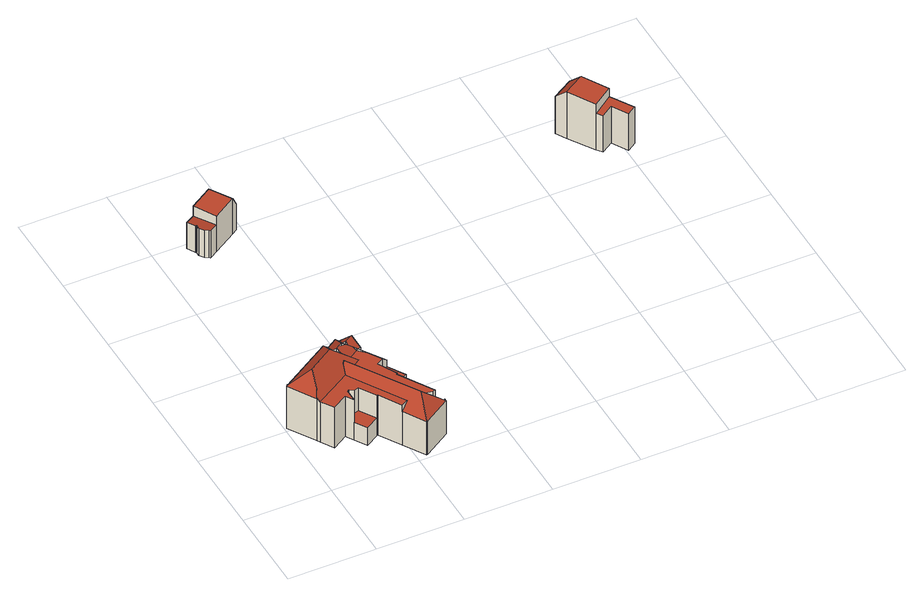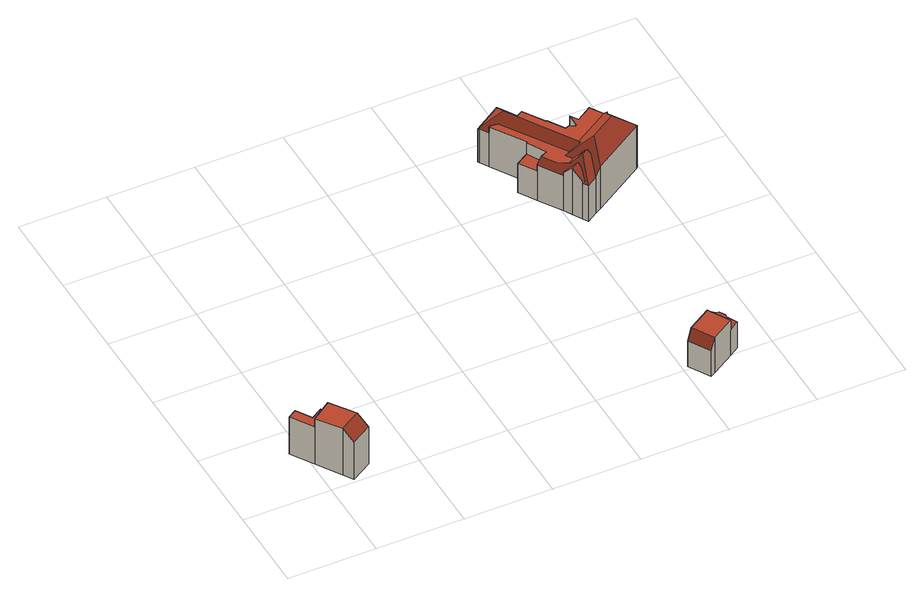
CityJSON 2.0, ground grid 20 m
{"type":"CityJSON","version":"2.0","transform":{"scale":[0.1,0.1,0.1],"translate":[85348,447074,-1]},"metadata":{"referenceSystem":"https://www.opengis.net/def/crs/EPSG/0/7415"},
"CityObjects":{
"building1":{"type":"Building","attributes":{"+building-volume":4288.34,"+ground-elevation":-0.169,"+roof-elevation":11.73,"aantal_verblijfsobjecten":3,"bouwjaar":1920,"gebruiksdoel":"gezondheidszorgfunctie, woonfunctie","kas_warenhuis":false,"oppervlakte_max":338,"oppervlakte_min":198,"rf_extrusion_mode":"standard","rf_force_lod11":false,"rf_h_pc_98p":0,"rf_h_roof_50p":10.79,"rf_h_roof_max":14.5,"rf_h_roof_min":4.5,"rf_h_roof_ridge":14.84,"rf_is_glass_roof":false,"rf_nodata_frac_wippolder":0.00518,"rf_nodata_r_wippolder":0,"rf_pc_select":"PREFERRED_AND_LATEST","rf_pc_source":"wippolder","rf_pc_year":2019,"rf_pointcloud_unusable":false,"rf_pt_density_wippolder":13.48,"rf_ridgelines":6,"rf_rmse_lod22":1.74,"rf_roof_planes":20,"rf_roof_type":"slanted","rf_success":true,"rf_t_run":112,"status":"Pand in gebruik"},"children":["building1-1"]},
"building1-1":{"type":"BuildingPart","parents":["building1"],"geometry":[{"type":"Solid","lod":"2.2","boundaries":[[[[0,1,2,3,4,5,6,7,8,9,10,11,12,13,14,15,16,17,18,19,20,21,22,23,24,25]],[[26,6,5,27,28]],[[29,8,7,30]],[[31,11,10,32]],[[33,23,22,34]],[[35,36,37,38]],[[39,30,7,6,26]],[[27,5,4,40]],[[38,37,30,39]],[[41,9,8,29]],[[42,34,22,21,43]],[[32,10,9,41,44]],[[44,41,45,46]],[[47,48,34,42]],[[49,18,17,50]],[[51,14,13,52]],[[53,54,48,47]],[[55,24,23,33]],[[56,55,54,53]],[[57,58,59]],[[58,3,2,60]],[[40,4,3,58,57]],[[52,61,62]],[[63,64,65]],[[64,63,15,14,51]],[[66,67,68]],[[69,70,71]],[[67,66,72]],[[43,73,74]],[[73,43,21,20,75]],[[76,77,78]],[[79,80,81,82]],[[80,79,83]],[[28,27,84]],[[85,86,87]],[[88,89,36,35]],[[46,45,89,88]],[[90,16,15,63]],[[50,17,16,90]],[[61,52,13,12,91]],[[77,76,92]],[[93,94,95]],[[86,19,18,49]],[[70,69,96]],[[97,98,99]],[[75,20,19,86,85]],[[91,12,11,31]],[[98,97,100]],[[94,93,101]],[[60,2,1,102,103]],[[103,102,104]],[[102,1,0,81]],[[82,81,0,25,105]],[[105,25,24,55,56]],[[54,55,33,34,48]],[[73,75,66,68,74]],[[89,45,41,29,30,37,36]],[[106,90,63,65,107]],[[70,96,47,42,43,74,68,67,72,87,86,49,93,95,71]],[[62,107,65,64,51,52]],[[98,100,50,90,106,108,109,99]],[[75,85,87,72,66]],[[110,91,31,32,44,46,88,35,38,39,26,28,84]],[[92,110,84,27,40,57,59,111,77]],[[97,101,93,49,50,100]],[[101,97,99,109,69,71,95,94]],[[103,104,111,59,58,60]],[[102,81,80,83,112,78,77,111,104]],[[105,56,53,47,96,69,109,108,112,83,79,82]],[[91,110,92,76,78,112,108,106,107,62,61]]]],"semantics":{"surfaces":[{"type":"GroundSurface"},{"type":"WallSurface","on_footprint_edge":true},{"type":"WallSurface","on_footprint_edge":false},{"type":"RoofSurface","+roof-elevation":7.68,"rf_h_roof_50p":7.67,"rf_h_roof_max":10.69,"rf_h_roof_min":7.63,"roof-azimuth":184.92,"roof-gradient":0.748},{"type":"RoofSurface","+roof-elevation":11.72,"rf_h_roof_50p":11.41,"rf_h_roof_max":12.39,"rf_h_roof_min":10.32,"roof-azimuth":149.81,"roof-gradient":44.31},{"type":"RoofSurface","+roof-elevation":4.52,"rf_h_roof_50p":4.52,"rf_h_roof_max":10.63,"rf_h_roof_min":4.5,"roof-azimuth":215.58,"roof-gradient":0.445},{"type":"RoofSurface","+roof-elevation":13.21,"rf_h_roof_50p":12.42,"rf_h_roof_max":15.16,"rf_h_roof_min":10.78,"roof-azimuth":328.2,"roof-gradient":44.28},{"type":"RoofSurface","+roof-elevation":10.72,"rf_h_roof_50p":10.26,"rf_h_roof_max":12.62,"rf_h_roof_min":9.06,"roof-azimuth":57.91,"roof-gradient":44.22},{"type":"RoofSurface","+roof-elevation":12.93,"rf_h_roof_50p":12.33,"rf_h_roof_max":14.77,"rf_h_roof_min":11.04,"roof-azimuth":238.56,"roof-gradient":44.5},{"type":"RoofSurface","+roof-elevation":12.54,"rf_h_roof_50p":12.02,"rf_h_roof_max":14.08,"rf_h_roof_min":9.33,"roof-azimuth":58.2,"roof-gradient":44.35},{"type":"RoofSurface","+roof-elevation":11.41,"rf_h_roof_50p":11,"rf_h_roof_max":12.39,"rf_h_roof_min":9.91,"roof-azimuth":326.49,"roof-gradient":44.48},{"type":"RoofSurface","+roof-elevation":10.66,"rf_h_roof_50p":10.64,"rf_h_roof_max":11,"rf_h_roof_min":10.51,"roof-azimuth":118.71,"roof-gradient":0.607},{"type":"RoofSurface","+roof-elevation":11.92,"rf_h_roof_50p":11.39,"rf_h_roof_max":12.75,"rf_h_roof_min":8.77,"roof-azimuth":238.2,"roof-gradient":44.32},{"type":"RoofSurface","+roof-elevation":11.74,"rf_h_roof_50p":10.84,"rf_h_roof_max":13.19,"rf_h_roof_min":9.01,"roof-azimuth":328.68,"roof-gradient":44.23},{"type":"RoofSurface","+roof-elevation":12.31,"rf_h_roof_50p":11.98,"rf_h_roof_max":13.19,"rf_h_roof_min":10.78,"roof-azimuth":148.51,"roof-gradient":44.87},{"type":"RoofSurface","+roof-elevation":10.71,"rf_h_roof_50p":10.14,"rf_h_roof_max":12.58,"rf_h_roof_min":8.84,"roof-azimuth":147.89,"roof-gradient":44.39},{"type":"RoofSurface","+roof-elevation":11.74,"rf_h_roof_50p":11.23,"rf_h_roof_max":12.75,"rf_h_roof_min":8.5,"roof-azimuth":57.99,"roof-gradient":44.18},{"type":"RoofSurface","+roof-elevation":10.65,"rf_h_roof_50p":10.61,"rf_h_roof_max":10.94,"rf_h_roof_min":10.49,"roof-azimuth":217.59,"roof-gradient":1.4},{"type":"RoofSurface","+roof-elevation":13.5,"rf_h_roof_50p":12.67,"rf_h_roof_max":15.16,"rf_h_roof_min":10.75,"roof-azimuth":148.05,"roof-gradient":44.4}],"values":[[0,1,1,1,1,2,1,1,2,1,1,1,2,2,1,1,2,1,2,2,1,1,2,2,1,2,2,2,2,1,2,2,2,2,2,2,2,1,1,1,2,2,1,2,2,1,1,2,2,1,2,1,1,1,3,4,5,6,7,8,9,10,11,12,13,14,15,16,17,18]]}}]},
"building2":{"type":"Building","attributes":{"+building-volume":506.18,"+ground-elevation":-0.336,"+roof-elevation":9.2,"aantal_verblijfsobjecten":1,"bouwjaar":1925,"gebruiksdoel":"woonfunctie","kas_warenhuis":false,"oppervlakte_max":146,"oppervlakte_min":146,"rf_extrusion_mode":"standard","rf_force_lod11":false,"rf_h_pc_98p":0,"rf_h_roof_50p":9.17,"rf_h_roof_max":9.3,"rf_h_roof_min":6.62,"rf_is_glass_roof":false,"rf_nodata_frac_wippolder":0,"rf_nodata_r_wippolder":0,"rf_pc_select":"PREFERRED_AND_LATEST","rf_pc_source":"wippolder","rf_pc_year":2019,"rf_pointcloud_unusable":false,"rf_pt_density_wippolder":10.5,"rf_ridgelines":0,"rf_rmse_lod22":0.477,"rf_roof_planes":3,"rf_roof_type":"slanted","rf_success":true,"rf_t_run":9,"status":"Pand in gebruik"},"children":["building2-1"]},
"building2-1":{"type":"BuildingPart","parents":["building2"],"geometry":[{"type":"Solid","lod":"2.2","boundaries":[[[[113,114,115,116,117,118,119,120,121,122,123,124,125,126]],[[127,122,121,128]],[[128,121,120,129]],[[129,120,119,130]],[[131,115,114,132]],[[133,123,122,127]],[[134,124,123,133]],[[130,119,118,135]],[[136,137,138,139]],[[140,116,115,131]],[[139,138,117,116,140]],[[135,118,117,138]],[[137,126,125,141]],[[141,125,124,134]],[[142,113,126,137,136]],[[132,114,113,142]],[[141,134,133,127,128,129,130,135,138,137]],[[142,136,139,140]],[[132,142,140,131]]]],"semantics":{"surfaces":[{"type":"GroundSurface"},{"type":"WallSurface","on_footprint_edge":true},{"type":"WallSurface","on_footprint_edge":false},{"type":"RoofSurface","+roof-elevation":6.88,"rf_h_roof_50p":6.79,"rf_h_roof_max":9.24,"rf_h_roof_min":6.49,"roof-azimuth":35.1,"roof-gradient":6.49},{"type":"RoofSurface","+roof-elevation":9.21,"rf_h_roof_50p":9.2,"rf_h_roof_max":9.24,"rf_h_roof_min":9.16,"roof-azimuth":63.73,"roof-gradient":0.668},{"type":"RoofSurface","+roof-elevation":8.21,"rf_h_roof_50p":7.55,"rf_h_roof_max":9.24,"rf_h_roof_min":6.15,"roof-azimuth":58.02,"roof-gradient":60.55}],"values":[[0,1,1,1,1,1,1,1,2,1,1,1,1,1,1,1,3,4,5]]}}]},
"building3":{"type":"Building","attributes":{"+building-volume":815.35,"+ground-elevation":-0.38,"+roof-elevation":12.02,"aantal_verblijfsobjecten":3,"bouwjaar":1915,"gebruiksdoel":"woonfunctie","kas_warenhuis":false,"oppervlakte_max":68,"oppervlakte_min":62,"rf_extrusion_mode":"standard","rf_force_lod11":false,"rf_h_pc_98p":0,"rf_h_roof_50p":11.81,"rf_h_roof_max":12.26,"rf_h_roof_min":9.43,"rf_h_roof_ridge":11.45,"rf_is_glass_roof":false,"rf_nodata_frac_wippolder":0.00351,"rf_nodata_r_wippolder":0,"rf_pc_select":"PREFERRED_AND_LATEST","rf_pc_source":"wippolder","rf_pc_year":2019,"rf_pointcloud_unusable":false,"rf_pt_density_wippolder":11.34,"rf_ridgelines":1,"rf_rmse_lod22":1.43,"rf_roof_planes":6,"rf_roof_type":"slanted","rf_success":true,"rf_t_run":17,"status":"Pand in gebruik"},"children":["building3-1"]},
"building3-1":{"type":"BuildingPart","parents":["building3"],"geometry":[{"type":"Solid","lod":"2.2","boundaries":[[[[143,144,145,146,147,148,149,150,151,152]],[[153,146,145,154]],[[155,156,157,158]],[[159,149,148,157]],[[160,151,150,161]],[[162,152,151,160]],[[161,150,149,159]],[[158,157,148,147,163]],[[163,147,146,153]],[[156,143,152,162]],[[154,145,144,164]],[[164,144,143,156,155]],[[156,162,160,161,159,157]],[[154,164,165,163,153]],[[164,155,158,163,165]]]],"semantics":{"surfaces":[{"type":"GroundSurface"},{"type":"WallSurface","on_footprint_edge":true},{"type":"WallSurface","on_footprint_edge":false},{"type":"RoofSurface","+roof-elevation":9.51,"rf_h_roof_50p":9.48,"rf_h_roof_max":11.85,"rf_h_roof_min":9.37,"roof-azimuth":212.5,"roof-gradient":2.05},{"type":"RoofSurface","+roof-elevation":11.22,"rf_h_roof_50p":10.62,"rf_h_roof_max":12.14,"rf_h_roof_min":9.25,"roof-azimuth":328.32,"roof-gradient":43.54},{"type":"RoofSurface","+roof-elevation":12.04,"rf_h_roof_50p":11.99,"rf_h_roof_max":12.14,"rf_h_roof_min":11.84,"roof-azimuth":144.2,"roof-gradient":2.51}],"values":[[0,1,2,1,1,1,1,1,1,1,1,1,3,4,5]]}}]}
},
"vertices":[
[270,68,8],[282,48,8],[284,46,8],[222,7,8],[220,6,8],[190,56,8],[159,106,8],[158,105,8],[127,86,8],[110,114,8],[99,131,8],[64,110,8],[46,139,8],[42,146,8],[4,207,8],[7,209,8],[126,284,8],[142,293,8],[166,308,8],[173,296,8],[186,275,8],[197,256,8],[230,204,8],[254,165,8],[225,147,8],[222,145,8],[159,106,116],[190,56,98],[190,56,115],[127,86,55],[158,105,55],[64,110,117],[99,131,116],[254,165,86],[230,204,87],[124,139,116],[124,139,55],[134,143,55],[134,143,116],[158,105,116],[220,6,98],[110,114,55],[230,204,104],[197,256,103],[110,114,116],[110,143,55],[110,143,116],[218,198,117],[218,198,87],[166,308,103],[142,293,103],[4,207,121],[42,146,121],[202,190,116],[202,190,87],[225,147,86],[225,147,116],[222,7,99],[222,7,98],[221,9,99],[284,46,97],[42,146,125],[48,159,133],[7,209,121],[7,209,124],[8,207,124],[167,264,132],[167,264,124],[170,258,125],[182,245,117],[182,245,122],[177,250,124],[164,271,124],[197,256,110],[190,253,111],[186,275,132],[136,212,131],[136,212,134],[138,214,132],[265,66,115],[265,66,103],[270,68,98],[270,68,115],[249,69,115],[205,65,115],[173,296,109],[173,296,103],[169,296,107],[114,146,116],[114,146,55],[126,284,121],[46,139,117],[133,208,129],[152,251,143],[152,251,138],[162,253,135],[199,228,117],[137,245,141],[137,245,132],[142,237,132],[132,252,132],[145,250,141],[282,48,98],[282,48,101],[280,47,100],[222,145,116],[114,231,158],[56,195,158],[173,217,117],[163,233,117],[129,190,116],[232,58,134],[160,209,116],
[146,833,7],[159,841,7],[188,792,7],[176,785,7],[123,752,7],[103,740,7],[101,743,7],[93,746,7],[85,758,7],[86,768,7],[85,769,7],[84,768,7],[73,787,7],[95,801,7],[86,768,79],[85,758,80],[93,746,80],[101,743,80],[188,792,77],[159,841,76],[85,769,79],[84,768,79],[103,740,80],[95,801,102],[95,801,75],[123,752,78],[123,752,102],[176,785,102],[73,787,78],[146,833,102],
[947,681,6],[910,739,6],[896,762,6],[943,791,6],[958,768,6],[993,713,6],[1025,662,6],[1005,649,6],[983,685,6],[956,668,6],[943,791,106],[896,762,106],[947,681,128],[947,681,104],[993,713,106],[993,713,128],[1025,662,105],[983,685,105],[1005,649,104],[956,668,104],[958,768,131],[910,739,131],[928,750,131]
]}
